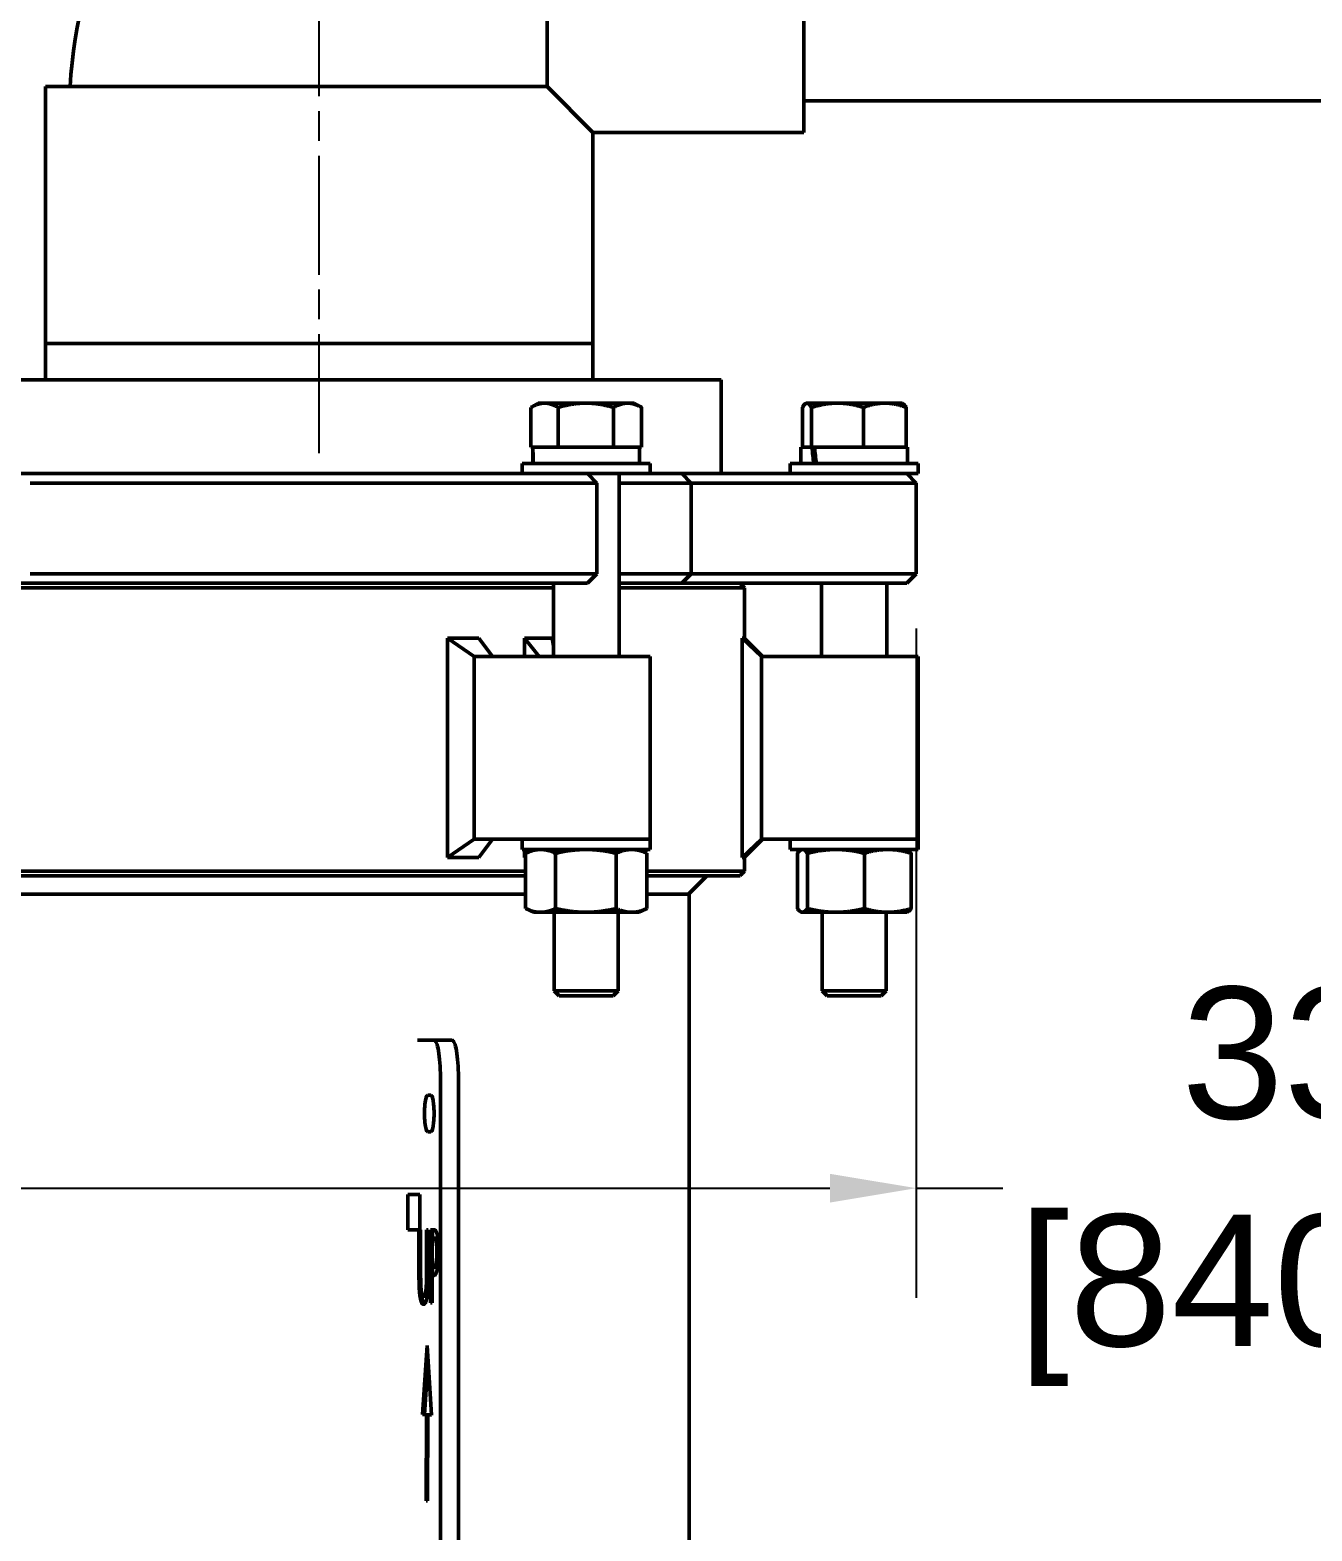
# Model space of a CAD drawing. Header units: inches. Extents: x 15 to 402, y 6 to 258.
# Drawn here: x 87.71 to 105.24, y 108.4 to 128.93 of the extents above; entities that cross this region are included whole.
import ezdxf

# ---------------------------------------------------------------- set-up
doc = ezdxf.new("R2010")
doc.units = ezdxf.units.IN
doc.header["$LTSCALE"] = 12
doc.header["$MEASUREMENT"] = 0
doc.linetypes.add('CHAIN', pattern=[0.7087, 0.4724, -0.0591, 0.1181, -0.0591])
for name, color, linetype, lineweight in [('Centerline (ANSI)', 7, 'Continuous', 25), ('Dimension (ANSI)', 7, 'Continuous', 25), ('Visible (ANSI)', 7, 'Continuous', 50)]:
    doc.layers.add(name, color=color, linetype=linetype, lineweight=lineweight)
doc.styles.add('MEMCOR Medium', font='arial.ttf')
doc.dimstyles.new('Default (ANSI)', dxfattribs={"dimscale": 12, "dimtxt": 0.15, "dimasz": 0.098425, "dimexe": 0.125, "dimexo": 0.0625, "dimgap": 0.031496, "dimtad": 0, "dimtih": 1, "dimtoh": 1, "dimdec": 4, "dimrnd": 1e-08, "dimzin": 3, "dimdsep": 46, "dimlunit": 5, "dimtxsty": 'MEMCOR Medium', "dimcen": 0.09, "dimdle": 0.393701, "dimclrd": 256, "dimclre": 256, "dimclrt": 256, "dimadec": 0, "dimazin": 1, "dimtfac": 0.8, "dimtofl": 0, "dimtmove": 0, "dimatfit": 3, "dimfxl": 1, "dimfrac": 1, "dimtolj": 1, "dimtzin": 4, "dimlwd": -1, "dimlwe": -1, "dimarcsym": 0})

# ---------------------------------------------------------------- blocks, each defined once
blk = doc.blocks.new('*D21')
at = {"layer": 'Defpoints', "color": 0, "transparency": 16777216}
for p in [(66.741, 121.495), (99.83, 121.495), (99.83, 113.092)]:
    blk.add_point(p, dxfattribs=at)
at = {"layer": 'Dimension (ANSI)', "transparency": 16777216}
for p, q in [((66.741, 120.745), (66.741, 111.592)), ((99.83, 120.745), (99.83, 111.592)), ((67.923, 113.092), (98.648, 113.092)), ((99.83, 113.092), (101.011, 113.092))]:
    blk.add_line(p, q, dxfattribs=at)
for points in [[(67.923, 113.288), (67.923, 112.895), (66.741, 113.092)], [(98.648, 113.288), (98.648, 112.895), (99.83, 113.092)]]:
    blk.add_solid(points, dxfattribs=at)
at = {"layer": 'Dimension (ANSI)', "transparency": 16777216, "char_height": 1.8, "attachment_point": 5, "style": 'MEMCOR Medium'}
for s, insert in [('\\A1; 33{\\H0.8x;\\S1#16;} in', (107.511, 114.944)), ('\\A1;[840.4 mm]', (107.511, 111.56))]:
    blk.add_mtext(s, dxfattribs=dict(at, insert=insert))

msp = doc.modelspace()

# ---------------------------------------------------------------- linework, layer by layer
at = {"layer": 'Centerline (ANSI)', "linetype": 'CHAIN', "ltscale": 0.286864}
msp.add_line((91.66146, 123.1459), (91.66146, 129.34465), dxfattribs=at)
at = {"layer": 'Visible (ANSI)'}
for p, q in [((94.77946, 135.0204), (94.77946, 128.1579)), ((98.29146, 135.0204), (98.29146, 127.5314)), ((94.77946, 128.1579), (87.91696, 128.1579)), ((87.91696, 124.6459), (87.91696, 128.1579)), ((94.77946, 128.1579), (95.40596, 127.5314)), ((98.29146, 127.9634), (124.28596, 127.9634)), ((98.29146, 127.5314), (95.40596, 127.5314)), ((95.40596, 124.6459), (95.40596, 127.5314)), ((87.91696, 124.6459), (95.40596, 124.6459)), ((87.91696, 124.6459), (87.91696, 124.1459)), ((87.91696, 124.6459), (95.40596, 124.6459)), ((95.40596, 124.6459), (95.40596, 124.1459)), ((86.16146, 124.1459), (97.16146, 124.1459)), ((97.16146, 124.1459), (97.16146, 122.86465)), ((94.65977, 123.82828), (94.56155, 123.77157)), ((94.7452, 123.82828), (94.65977, 123.82828)), ((95.31083, 123.82828), (94.7452, 123.82828)), ((95.88139, 123.82828), (95.31083, 123.82828)), ((95.97177, 123.82828), (95.88139, 123.82828)), ((95.97177, 123.82828), (96.06999, 123.77157)), ((98.32514, 123.82828), (98.31588, 123.82293)), ((98.33426, 123.82828), (98.32514, 123.82828)), ((98.75213, 123.82828), (98.33426, 123.82828)), ((99.39901, 123.82828), (98.75213, 123.82828)), ((99.63714, 123.82828), (99.39901, 123.82828)), ((99.63714, 123.82828), (99.64639, 123.82293)), ((94.55831, 123.22428), (94.55831, 123.76969)), ((94.9321, 123.22428), (94.9321, 123.76969)), ((95.68956, 123.22428), (95.68956, 123.76969)), ((96.07323, 123.22428), (96.07323, 123.76969)), ((98.27131, 123.22428), (98.27131, 123.76969)), ((98.39722, 123.22428), (98.39722, 123.76969)), ((99.10705, 123.22428), (99.10705, 123.76969)), ((99.69097, 123.22428), (99.69097, 123.76969)), ((94.7452, 123.22428), (94.55831, 123.22428)), ((94.5866, 123.22427), (96.04527, 123.22427)), ((94.65977, 123.22428), (94.65977, 123.22427)), ((94.9321, 123.22428), (94.7452, 123.22428)), ((95.31083, 123.22428), (94.9321, 123.22428)), ((95.68956, 123.22428), (95.31083, 123.22428)), ((95.88139, 123.22428), (95.68956, 123.22428)), ((96.07323, 123.22428), (95.88139, 123.22428)), ((95.97177, 123.22428), (95.97177, 123.22427)), ((96.04527, 123.00527), (96.04527, 123.22427)), ((98.25164, 123.22427), (98.40175, 123.22427)), ((98.25164, 123.00527), (98.25164, 123.22427)), ((98.33426, 123.22428), (98.27131, 123.22428)), ((98.32514, 123.22428), (98.32514, 123.22427)), ((98.39722, 123.22428), (98.33426, 123.22428)), ((98.75213, 123.22428), (98.39722, 123.22428)), ((98.40175, 123.22427), (98.43662, 123.22427)), ((98.43662, 123.22427), (99.71064, 123.22427)), ((99.10705, 123.22428), (98.75213, 123.22428)), ((99.39901, 123.22428), (99.10705, 123.22428)), ((99.69097, 123.22428), (99.39901, 123.22428)), ((99.63714, 123.22428), (99.63714, 123.22427)), ((99.71064, 123.00527), (99.71064, 123.22427)), ((96.19077, 123.00527), (94.44077, 123.00527)), ((94.44077, 123.00527), (94.44077, 122.86465)), ((94.58627, 123.00527), (94.58627, 123.03785)), ((96.19077, 123.00527), (96.19077, 122.86465)), ((99.85614, 123.00527), (98.10614, 123.00527)), ((98.10614, 123.00527), (98.10614, 122.86465)), ((99.85614, 123.00527), (99.85614, 122.86465)), ((87.79507, 122.86465), (87.57746, 122.86465)), ((87.79507, 122.86465), (92.30537, 122.86465)), ((93.11882, 122.86465), (92.30537, 122.86465)), ((93.90626, 122.86465), (93.11882, 122.86465)), ((93.90626, 122.86465), (95.09539, 122.86465)), ((95.09539, 122.86465), (95.30025, 122.86465)), ((95.30025, 122.86465), (95.3319, 122.86465)), ((95.3319, 122.86465), (95.4619, 122.73465)), ((95.3319, 122.86465), (96.19042, 122.86465)), ((95.76327, 122.86465), (95.76327, 120.36465)), ((96.19042, 122.86465), (96.27139, 122.86465)), ((96.27139, 122.86465), (96.45142, 122.86465)), ((96.45142, 122.86465), (96.62106, 122.86465)), ((96.62106, 122.86465), (97.1658, 122.86465)), ((96.62106, 122.86465), (96.75106, 122.73465)), ((97.78702, 122.86465), (97.1658, 122.86465)), ((98.81494, 122.86465), (97.78702, 122.86465)), ((98.81494, 122.86465), (99.68321, 122.86465)), ((99.68321, 122.86465), (99.69942, 122.86465)), ((99.69942, 122.86465), (99.69954, 122.86465)), ((99.69954, 122.86465), (99.82954, 122.73465)), ((99.69954, 122.86465), (99.85614, 122.86465)), ((87.70746, 122.73465), (87.83863, 122.73465)), ((92.38966, 122.73465), (87.83863, 122.73465)), ((92.38966, 122.73465), (93.03526, 122.73465)), ((93.03526, 122.73465), (93.82269, 122.73465)), ((95.18951, 122.73465), (93.82269, 122.73465)), ((95.39596, 122.73465), (95.18951, 122.73465)), ((95.4619, 122.73465), (95.39596, 122.73465)), ((95.4619, 122.73465), (95.4619, 121.49465)), ((95.76327, 122.73465), (96.01538, 122.73465)), ((96.37464, 122.73465), (96.01538, 122.73465)), ((96.55607, 122.73465), (96.37464, 122.73465)), ((96.75106, 122.73465), (96.55607, 122.73465)), ((97.29399, 122.73465), (96.75106, 122.73465)), ((96.75106, 122.73465), (96.75106, 121.49465)), ((97.29399, 122.73465), (97.78702, 122.73465)), ((97.78702, 122.73465), (98.81494, 122.73465)), ((99.81295, 122.73465), (98.81494, 122.73465)), ((99.82928, 122.73465), (99.81295, 122.73465)), ((99.82954, 122.73465), (99.82928, 122.73465)), ((99.82954, 122.73465), (99.82954, 121.49465)), ((87.5802, 121.36465), (92.52488, 121.36465)), ((87.83863, 121.49465), (87.70746, 121.49465)), ((87.83863, 121.49465), (92.38966, 121.49465)), ((93.03526, 121.49465), (92.38966, 121.49465)), ((92.52488, 121.36465), (93.11882, 121.36465)), ((93.82269, 121.49465), (93.03526, 121.49465)), ((93.11882, 121.36465), (93.90626, 121.36465)), ((93.82269, 121.49465), (95.18951, 121.49465)), ((95.09539, 121.36465), (93.90626, 121.36465)), ((94.86827, 121.36465), (94.86827, 120.36465)), ((95.30025, 121.36465), (95.09539, 121.36465)), ((95.18951, 121.49465), (95.39596, 121.49465)), ((95.3319, 121.36465), (95.30025, 121.36465)), ((95.3319, 121.36465), (95.4619, 121.49465)), ((95.39596, 121.49465), (95.4619, 121.49465)), ((96.01538, 121.49465), (95.76327, 121.49465)), ((95.76327, 121.36465), (96.09894, 121.36465)), ((96.01538, 121.49465), (96.37464, 121.49465)), ((96.27139, 121.36465), (96.09894, 121.36465)), ((96.45142, 121.36465), (96.27139, 121.36465)), ((96.37464, 121.49465), (96.55607, 121.49465)), ((96.62106, 121.36465), (96.45142, 121.36465)), ((96.55607, 121.49465), (96.75106, 121.49465)), ((96.62106, 121.36465), (96.75106, 121.49465)), ((96.62106, 121.36465), (97.25594, 121.36465)), ((96.75106, 121.49465), (97.29399, 121.49465)), ((97.25594, 121.36465), (97.78702, 121.36465)), ((97.78702, 121.49465), (97.29399, 121.49465)), ((98.81494, 121.49465), (97.78702, 121.49465)), ((97.78702, 121.36465), (98.81494, 121.36465)), ((98.53364, 121.36465), (98.53364, 120.36465)), ((98.81494, 121.49465), (99.81295, 121.49465)), ((99.68321, 121.36465), (98.81494, 121.36465)), ((99.42864, 121.36465), (99.42864, 120.36465)), ((99.69942, 121.36465), (99.68321, 121.36465)), ((99.69954, 121.36465), (99.69942, 121.36465)), ((99.69954, 121.36465), (99.82954, 121.49465)), ((99.81295, 121.49465), (99.82928, 121.49465)), ((99.82928, 121.49465), (99.82954, 121.49465)), ((94.86827, 121.30215), (86.32186, 121.30215)), ((97.48098, 121.30215), (95.76327, 121.30215)), ((97.48098, 120.60958), (97.48098, 121.30215)), ((93.41728, 120.61426), (93.41728, 117.61503)), ((93.41728, 120.61426), (93.84568, 120.61426)), ((93.41728, 120.61426), (93.78082, 120.36465)), ((93.84568, 120.61426), (94.03283, 120.36465)), ((94.47123, 120.61426), (94.66914, 120.36465)), ((94.47123, 120.36465), (94.47123, 120.61426)), ((94.47123, 120.61426), (94.8482, 120.61426)), ((94.8482, 120.61426), (94.86827, 120.50571)), ((97.4465, 120.61426), (97.4465, 117.61503)), ((97.4465, 120.61426), (97.4763, 120.61426)), ((97.4465, 120.61426), (97.71162, 120.36465)), ((97.4763, 120.61426), (97.72593, 120.36465)), ((94.75333, 120.36465), (93.78082, 120.36465)), ((93.78082, 120.36465), (93.78082, 117.86465)), ((94.75333, 120.36465), (96.19077, 120.36465)), ((96.19077, 117.86465), (96.19077, 120.36465)), ((98.98114, 120.36465), (97.71162, 120.36465)), ((97.71162, 120.36465), (97.71162, 117.86465)), ((98.98114, 120.36465), (99.85614, 120.36465)), ((99.85614, 117.86465), (99.85614, 120.36465)), ((93.41728, 117.61503), (93.78082, 117.86465)), ((93.78082, 117.86465), (94.75333, 117.86465)), ((93.84568, 117.61503), (94.03283, 117.86465)), ((94.44077, 117.72402), (94.44077, 117.86465)), ((96.19077, 117.86465), (94.75333, 117.86465)), ((96.19077, 117.86465), (94.75333, 117.86465)), ((96.19077, 117.72402), (96.19077, 117.86465)), ((97.4465, 117.61503), (97.71162, 117.86465)), ((97.4763, 117.61503), (97.72593, 117.86465)), ((97.71162, 117.86465), (98.98114, 117.86465)), ((98.10614, 117.72402), (98.10614, 117.86465)), ((99.85614, 117.86465), (98.98114, 117.86465)), ((99.85614, 117.86465), (98.98114, 117.86465)), ((99.85614, 117.72402), (99.85614, 117.86465)), ((94.44077, 117.72402), (96.19077, 117.72402)), ((94.47123, 117.61503), (94.47123, 117.72402)), ((94.47123, 117.61503), (94.48556, 117.63311)), ((94.48556, 116.91689), (94.48556, 117.67216)), ((94.59677, 117.72402), (94.48911, 117.67382)), ((94.53469, 117.69508), (94.55764, 117.72402)), ((94.89525, 116.91689), (94.89525, 117.67216)), ((95.72546, 116.91689), (95.72546, 117.67216)), ((96.03477, 117.72402), (96.14243, 117.67382)), ((96.14598, 116.91689), (96.14598, 117.67216)), ((98.10614, 117.72402), (99.85614, 117.72402)), ((98.20314, 116.91689), (98.20314, 117.67216)), ((98.26214, 117.72402), (98.25199, 117.71929)), ((98.34114, 116.91689), (98.34114, 117.67216)), ((99.11914, 116.91689), (99.11914, 117.67216)), ((99.70014, 117.72402), (99.71028, 117.71929)), ((99.75914, 116.91689), (99.75914, 117.67216)), ((86.65664, 117.42715), (94.48556, 117.42715)), ((93.84568, 117.61503), (93.41728, 117.61503)), ((94.48556, 117.61503), (94.47123, 117.61503)), ((96.14598, 117.42715), (97.48098, 117.42715)), ((97.4763, 117.61503), (97.4465, 117.61503)), ((97.48098, 117.42715), (97.48098, 117.61972)), ((94.48556, 117.36465), (86.65664, 117.36465)), ((97.41836, 117.36465), (96.14598, 117.36465)), ((96.71603, 117.11465), (96.96593, 117.36465)), ((94.48556, 117.11465), (86.65664, 117.11465)), ((96.71603, 117.11465), (96.14598, 117.11465)), ((96.72172, 105.28892), (96.72172, 117.12034)), ((94.59677, 116.86502), (94.48911, 116.91523)), ((94.59677, 116.86502), (94.69041, 116.86502)), ((94.69041, 116.86502), (95.31035, 116.86502)), ((94.87827, 116.86502), (94.87827, 115.79039)), ((95.31035, 116.86502), (95.93572, 116.86502)), ((95.75327, 116.86502), (95.75327, 115.79039)), ((95.93572, 116.86502), (96.03477, 116.86502)), ((96.03477, 116.86502), (96.14243, 116.91523)), ((98.26214, 116.86502), (98.25199, 116.86975)), ((98.26214, 116.86502), (98.27214, 116.86502)), ((98.27214, 116.86502), (98.73014, 116.86502)), ((98.54364, 116.86502), (98.54364, 115.79039)), ((98.73014, 116.86502), (99.43914, 116.86502)), ((99.41864, 116.86502), (99.41864, 115.79039)), ((99.43914, 116.86502), (99.70014, 116.86502)), ((99.70014, 116.86502), (99.71028, 116.86975)), ((94.87827, 115.79039), (95.75327, 115.79039)), ((94.94643, 115.72427), (94.87827, 115.79039)), ((95.68511, 115.72427), (95.75327, 115.79039)), ((98.54364, 115.79039), (99.41864, 115.79039)), ((98.6118, 115.72427), (98.54364, 115.79039)), ((99.35048, 115.72427), (99.41864, 115.79039)), ((95.68511, 115.72427), (94.94643, 115.72427)), ((99.35048, 115.72427), (98.6118, 115.72427)), ((93.23344, 115.11465), (93.00631, 115.11465)), ((93.47964, 115.11465), (93.23344, 115.11465)), ((93.32027, 85.86465), (93.32027, 114.61465)), ((93.56647, 114.61465), (93.56647, 85.86465)), ((93.14662, 114.36465), (93.19003, 114.36465)), ((93.19003, 113.86465), (93.14662, 113.86465)), ((92.8772, 113.00465), (93.03887, 113.00465)), ((92.8772, 113.00465), (92.8772, 112.52422)), ((93.03887, 113.00465), (93.03887, 112.52422)), ((92.8772, 112.52422), (93.03887, 112.52422)), ((93.02734, 111.90023), (93.02734, 112.52422)), ((93.03887, 112.52422), (93.05042, 112.52422)), ((93.05042, 112.52422), (93.05042, 111.90023)), ((93.12993, 112.52422), (93.153, 112.52422)), ((93.12993, 111.89699), (93.12993, 112.52422)), ((93.153, 112.52422), (93.153, 111.90023)), ((93.18607, 111.52422), (93.18607, 112.52422)), ((93.18607, 112.52422), (93.2297, 112.52422)), ((93.21069, 112.40915), (93.21069, 112.52422)), ((93.22829, 112.40915), (93.20915, 112.40915)), ((93.20915, 112.40915), (93.20915, 112.01044)), ((93.22829, 112.40915), (93.25291, 112.40915)), ((93.20915, 112.01044), (93.22491, 112.01044)), ((93.20915, 111.89699), (93.20915, 111.52422)), ((93.22871, 111.89699), (93.20915, 111.89699)), ((93.21069, 111.89699), (93.21069, 112.01044)), ((93.22491, 112.01044), (93.24953, 112.01044)), ((93.26192, 112.07041), (93.28654, 112.07041)), ((93.0901, 111.6166), (93.11472, 111.6166)), ((93.20915, 111.52422), (93.18607, 111.52422)), ((93.07702, 109.99514), (93.14033, 110.9383)), ((93.14033, 110.9383), (93.20027, 109.9882)), ((93.10164, 109.99514), (93.15226, 110.74923)), ((93.12845, 109.99304), (93.07702, 109.99514)), ((93.07702, 109.99514), (93.10164, 109.99514)), ((93.15307, 109.99304), (93.10164, 109.99514)), ((93.12595, 108.81712), (93.12845, 109.99304)), ((93.12845, 109.99304), (93.15307, 109.99304)), ((93.14813, 109.99171), (93.14598, 108.81782)), ((93.14813, 109.99171), (93.17275, 109.99171)), ((93.20027, 109.9882), (93.14813, 109.99171)), ((93.15307, 109.99171), (93.15307, 109.99304)), ((93.20017, 109.98987), (93.17275, 109.99171)), ((93.14598, 108.81782), (93.12595, 108.81712))]:
    msp.add_line(p, q, dxfattribs=at)
msp.add_arc((95.21146, 127.7259), 6.9705, 93.55321, 176.44679, dxfattribs=at)
for centre, major_axis, ratio, start_param, end_param in [((95.31577, 123.06902), (0.00567, 4.1372), 0.17632165, 1.54103723, 1.58644736), ((95.31577, 123.37953), (0.00567, 4.1372), 0.17632165, 1.60857261, 1.66162198), ((98.98114, 123.06902), (-0.47327, 4.13671), 0.13419996, 1.51790964, 1.57085341), ((98.98114, 123.37953), (-0.47327, 4.13671), 0.13419996, 1.59297867, 1.64602803), ((93.23344, 114.61465), (0, 0.5), 0.17364818, 4.71238898, 6.28318531), ((93.47964, 114.61465), (0, 0.5), 0.17364818, 4.71238898, 6.28318531), ((93.14662, 114.11465), (0, -0.25), 0.17364818, 3.14159265, 6.28318531), ((93.19003, 114.11465), (0, 0.25), 0.17364818, 3.14159265, 6.28318531)]:
    msp.add_ellipse(centre, major_axis=major_axis, ratio=ratio, start_param=start_param, end_param=end_param, dxfattribs=at)
for points, weights in [([(94.7452, 123.82828), (94.65846, 123.82828), (94.55831, 123.76969)], [1, 1.0379548493, 1]), ([(94.9321, 123.76969), (94.83194, 123.82828), (94.7452, 123.82828)], [1, 1.0379548493, 1]), ([(95.31083, 123.82828), (95.13506, 123.82828), (94.9321, 123.76969)], [1, 1.0379548493, 1]), ([(95.68956, 123.76969), (95.4866, 123.82828), (95.31083, 123.82828)], [1, 1.0379548493, 1]), ([(95.88139, 123.82828), (95.79236, 123.82828), (95.68956, 123.76969)], [1, 1.0379548493, 1]), ([(96.07323, 123.76969), (95.97043, 123.82828), (95.88139, 123.82828)], [1, 1.0379548493, 1]), ([(98.33426, 123.82828), (98.30505, 123.82828), (98.27131, 123.76969)], [1, 1.0379548493, 1]), ([(98.39722, 123.76969), (98.36348, 123.82828), (98.33426, 123.82828)], [1, 1.0379548493, 1]), ([(98.75213, 123.82828), (98.58742, 123.82828), (98.39722, 123.76969)], [1, 1.0379548493, 1]), ([(99.10705, 123.76969), (98.91685, 123.82828), (98.75213, 123.82828)], [1, 1.0379548493, 1]), ([(99.39901, 123.82828), (99.26351, 123.82828), (99.10705, 123.76969)], [1, 1.0379548493, 1]), ([(99.69097, 123.76969), (99.53451, 123.82828), (99.39901, 123.82828)], [1, 1.0379548493, 1]), ([(99.64639, 123.82293), (99.66723, 123.8109), (99.69097, 123.76969)], [1.01607329548, 1.02640123045, 1]), ([(96.06999, 123.77157), (96.07161, 123.77064), (96.07323, 123.76969)], [1.0011669514, 1.00059273226, 1]), ([(94.69041, 117.72402), (94.59534, 117.72402), (94.48556, 117.67216)], [1, 1.0379548493, 1]), ([(94.89525, 117.67216), (94.78547, 117.72402), (94.69041, 117.72402)], [1, 1.0379548493, 1]), ([(95.31035, 117.72402), (95.1177, 117.72402), (94.89525, 117.67216)], [1, 1.0379548493, 1]), ([(95.72546, 117.67216), (95.503, 117.72402), (95.31035, 117.72402)], [1, 1.0379548493, 1]), ([(95.93572, 117.72402), (95.83813, 117.72402), (95.72546, 117.67216)], [1, 1.0379548493, 1]), ([(96.14598, 117.67216), (96.0333, 117.72402), (95.93572, 117.72402)], [1, 1.0379548493, 1]), ([(96.14243, 117.67382), (96.1442, 117.673), (96.14598, 117.67216)], [1.0011669514, 1.00059273226, 1]), ([(98.27214, 117.72402), (98.24012, 117.72402), (98.20314, 117.67216)], [1, 1.0379548493, 1]), ([(98.34114, 117.67216), (98.30416, 117.72402), (98.27214, 117.72402)], [1, 1.0379548493, 1]), ([(98.73014, 117.72402), (98.54961, 117.72402), (98.34114, 117.67216)], [1, 1.0379548493, 1]), ([(99.11914, 117.67216), (98.91068, 117.72402), (98.73014, 117.72402)], [1, 1.0379548493, 1]), ([(99.43914, 117.72402), (99.29063, 117.72402), (99.11914, 117.67216)], [1, 1.0379548493, 1]), ([(99.75914, 117.67216), (99.58765, 117.72402), (99.43914, 117.72402)], [1, 1.0379548493, 1]), ([(99.71028, 117.71929), (99.73312, 117.70864), (99.75914, 117.67216)], [1.01607329548, 1.02640123045, 1]), ([(94.48556, 116.91689), (94.59534, 116.86502), (94.69041, 116.86502)], [1, 1.0379548493, 1]), ([(94.69041, 116.86502), (94.78547, 116.86502), (94.89525, 116.91689)], [1, 1.0379548493, 1]), ([(94.89525, 116.91689), (95.1177, 116.86502), (95.31035, 116.86502)], [1, 1.0379548493, 1]), ([(95.31035, 116.86502), (95.503, 116.86502), (95.72546, 116.91689)], [1, 1.0379548493, 1]), ([(95.72546, 116.91689), (95.83813, 116.86502), (95.93572, 116.86502)], [1, 1.0379548493, 1]), ([(95.93572, 116.86502), (96.0333, 116.86502), (96.14598, 116.91689)], [1, 1.0379548493, 1]), ([(96.14598, 116.91689), (96.1442, 116.91605), (96.14243, 116.91523)], [1, 1.00059273226, 1.0011669514]), ([(98.20314, 116.91689), (98.24012, 116.86502), (98.27214, 116.86502)], [1, 1.0379548493, 1]), ([(98.27214, 116.86502), (98.30416, 116.86502), (98.34114, 116.91689)], [1, 1.0379548493, 1]), ([(98.34114, 116.91689), (98.54961, 116.86502), (98.73014, 116.86502)], [1, 1.0379548493, 1]), ([(98.73014, 116.86502), (98.91068, 116.86502), (99.11914, 116.91689)], [1, 1.0379548493, 1]), ([(99.11914, 116.91689), (99.29063, 116.86502), (99.43914, 116.86502)], [1, 1.0379548493, 1]), ([(99.43914, 116.86502), (99.58765, 116.86502), (99.75914, 116.91689)], [1, 1.0379548493, 1]), ([(99.75914, 116.91689), (99.73312, 116.88041), (99.71028, 116.86975)], [1, 1.02640123045, 1.01607329548])]:
    msp.add_rational_spline(points, weights, degree=2, dxfattribs=at)
for points, degree in [([(97.48098, 121.30215), (97.46015, 121.32297), (97.43927, 121.3438), (97.41836, 121.36465)], 3), ([(97.41836, 117.36465), (97.43927, 117.38549), (97.46015, 117.40633), (97.48098, 117.42715)], 3), ([(93.2297, 112.52422), (93.24517, 112.52422), (93.26685, 112.49505), (93.27515, 112.46182)], 2), ([(93.25925, 112.37106), (93.25376, 112.39213), (93.23912, 112.40915), (93.22829, 112.40915)], 2), ([(93.27177, 112.21871), (93.27177, 112.27057), (93.26558, 112.34675), (93.25925, 112.37106)], 2), ([(93.27515, 112.46182), (93.28486, 112.42373), (93.29583, 112.30623), (93.29583, 112.22276)], 2), ([(93.26192, 112.07041), (93.26713, 112.10039), (93.27177, 112.1709), (93.27177, 112.21871)], 2), ([(93.29583, 112.22276), (93.29583, 112.15793), (93.28781, 112.04124), (93.28064, 112.00072)], 2), ([(93.04395, 111.59553), (93.0348, 111.6474), (93.02734, 111.79326), (93.02734, 111.90023)], 2), ([(93.05042, 111.90023), (93.05042, 111.83054), (93.05351, 111.73654), (93.05788, 111.69845)], 2), ([(93.12247, 111.69845), (93.12683, 111.73654), (93.12993, 111.82973), (93.12993, 111.89699)], 2), ([(93.153, 111.90023), (93.153, 111.79569), (93.14569, 111.64659), (93.1364, 111.59553)], 2), ([(93.22491, 112.01044), (93.23898, 112.01044), (93.25629, 112.03637), (93.26192, 112.07041)], 2), ([(93.28064, 112.00072), (93.27163, 111.94967), (93.24729, 111.89699), (93.22871, 111.89699)], 2), ([(93.05788, 111.69845), (93.06252, 111.65793), (93.07856, 111.6166), (93.0901, 111.6166)], 2), ([(93.0901, 111.6166), (93.10094, 111.6166), (93.11782, 111.65793), (93.12247, 111.69845)], 2), ([(93.14709, 111.69845), (93.14791, 111.7056), (93.14865, 111.71294), (93.14931, 111.72047)], 3), ([(93.0901, 111.50315), (93.07476, 111.50315), (93.05197, 111.54934), (93.04395, 111.59553)], 2), ([(93.1364, 111.59553), (93.1281, 111.54853), (93.10614, 111.50315), (93.0901, 111.50315)], 2)]:
    msp.add_open_spline(points, degree=degree, dxfattribs=at)
for points, knots in [([(93.28387, 112.37106), (93.27891, 112.3901), (93.2739, 112.39734), (93.26533, 112.4073), (93.25873, 112.40915), (93.25291, 112.40915)], [-0.38189383, -0.38189383, -0.38189383, -0.38189383, -0.255461127, -0.255461127, 0, 0, 0, 0]), ([(93.29513, 112.27919), (93.2941, 112.30186), (93.2926, 112.31778), (93.28939, 112.3455), (93.28685, 112.35961), (93.28387, 112.37106)], [-0.253749314, -0.253749314, -0.253749314, -0.253749314, -0.157342525, -0.157342525, 0, 0, 0, 0]), ([(93.28654, 112.07041), (93.28821, 112.08), (93.28972, 112.09041), (93.29208, 112.11081), (93.29288, 112.1195), (93.2935, 112.1277)], [-0.377899074, -0.377899074, -0.377899074, -0.377899074, -0.298395577, -0.298395577, -0.234352945, -0.234352945, -0.234352945, -0.234352945]), ([(93.24953, 112.01044), (93.25484, 112.01044), (93.26054, 112.01182), (93.27178, 112.02104), (93.27527, 112.02813), (93.28097, 112.04287), (93.28397, 112.05489), (93.28654, 112.07041)], [-0.372028077, -0.372028077, -0.372028077, -0.372028077, -0.274279003, -0.274279003, -0.163348537, -0.163348537, 0, 0, 0, 0]), ([(93.06857, 111.59553), (93.06554, 111.61266), (93.06294, 111.63167), (93.0586, 111.67376), (93.05693, 111.69621), (93.05572, 111.71973)], [-1.83487294, -1.83487294, -1.83487294, -1.83487294, -1.2832116, -1.2832116, -0.72863219, -0.72863219, -0.72863219, -0.72863219]), ([(93.11472, 111.6166), (93.11933, 111.6166), (93.12394, 111.6194), (93.13115, 111.63045), (93.13538, 111.63833), (93.14252, 111.66614), (93.14507, 111.68081), (93.14709, 111.69845)], [-0.729908788, -0.729908788, -0.729908788, -0.729908788, -0.378375556, -0.378375556, -0.16104957, -0.16104957, 0, 0, 0, 0]), ([(93.10266, 111.50714), (93.10121, 111.50815), (93.09976, 111.50938), (93.09359, 111.51568), (93.08898, 111.52306), (93.07854, 111.54865), (93.07318, 111.56896), (93.06857, 111.59553)], [-0.561864723, -0.561864723, -0.561864723, -0.561864723, -0.497865325, -0.497865325, -0.286365354, -0.286365354, 0, 0, 0, 0])]:
    msp.add_open_spline(points, degree=3, knots=knots, dxfattribs=at)

# ---------------------------------------------------------------- dimensions: what is measured, and where the dimension line sits
at = {"layer": 'Dimension (ANSI)'}
dim = msp.add_linear_dim(base=(99.82954, 113.09157), p1=(66.74145, 121.49465), p2=(99.82954, 121.49465), angle=180, text=' <> in\\X[840.4 mm]', dimstyle='Default (ANSI)', override={"dimgap": 0.031496, "dimtih": 0, "dimtoh": 0, "dimdec": 4, "dimpost": '', "dimtol": 0, "dimlim": 0, "dimtp": 0, "dimtm": 0, "dimtdec": 2, "dimatfit": 2}, dxfattribs=at)
dim.commit()
dim.dimension.update_dxf_attribs({"geometry": '*D21', "text_midpoint": (107.51056, 113.09157), "dimtype": 160})

doc.saveas('drawing.dxf')
